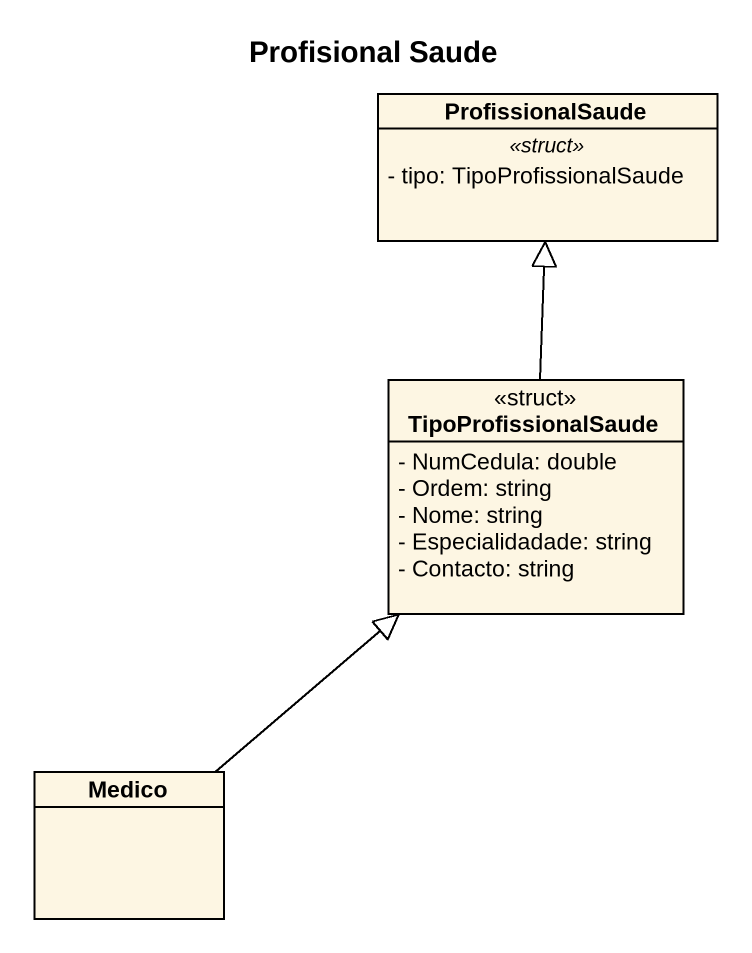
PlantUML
@startuml
title Profisional Saude
hide circle
hide empty members
skinparam classAttributeIconSize 0
class ProfissionalSaude {
  .. <<struct>> ..
  - tipo: TipoProfissionalSaude
}
class TipoProfissionalSaude <<struct>> {
  - NumCedula: double
  - Ordem: string
  - Nome: string
  - Especialidadade: string
  - Contacto: string
}
class Medico
TipoProfissionalSaude -up-|> ProfissionalSaude
Medico -up-|> TipoProfissionalSaude
@enduml
